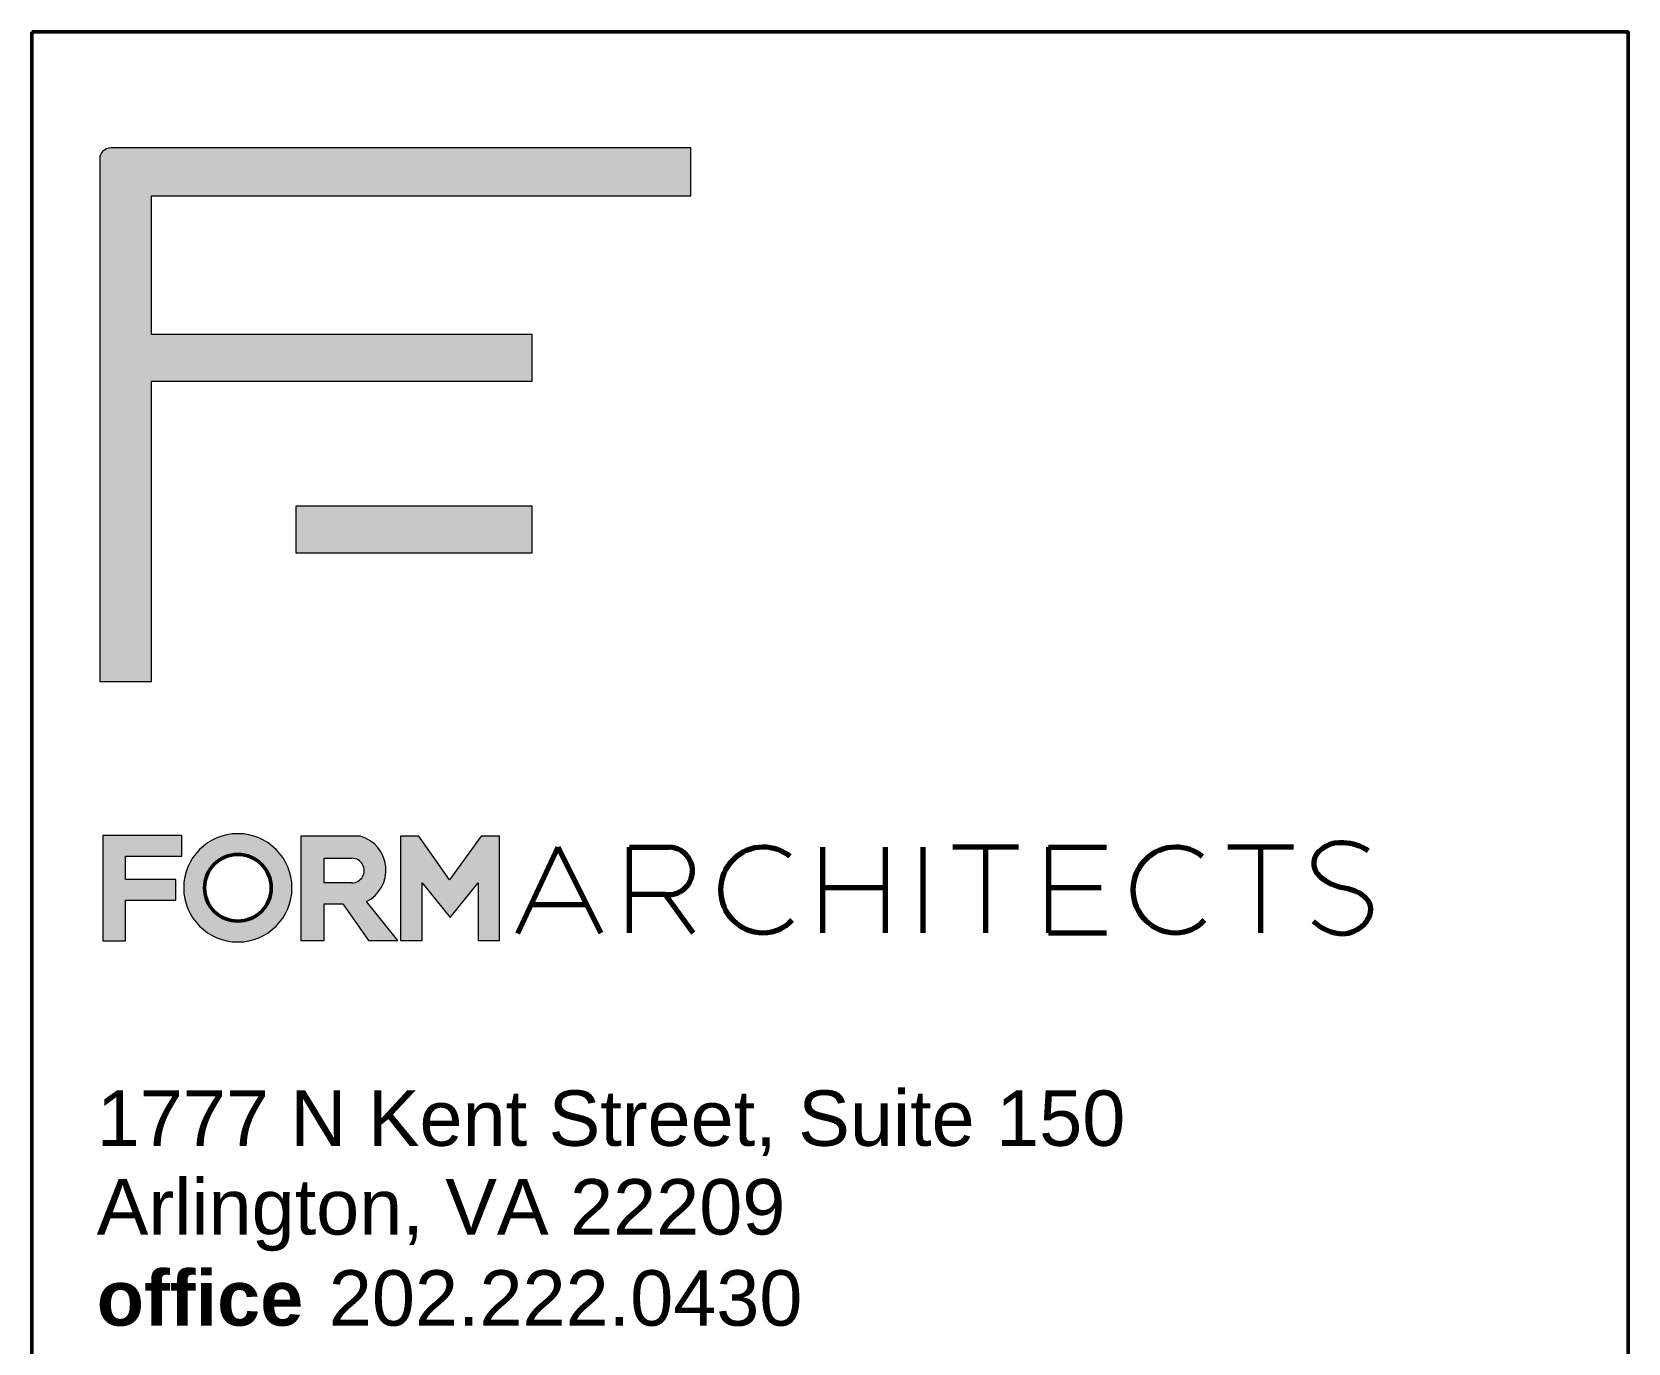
# Model space of a CAD drawing. Header units: inches. Extents: x 8.1 to 41.6, y 1.5 to 24.
# Drawn here: x 38.177 to 41.552, y 21.241 to 24.014 of the extents above; entities that cross this region are included whole.
import ezdxf

# ---------------------------------------------------------------- set-up
doc = ezdxf.new("R2010")
doc.units = ezdxf.units.IN
doc.header["$LTSCALE"] = 48
doc.header["$MEASUREMENT"] = 0
for name, color, linetype, lineweight in [('A-ANNO-NOTE', 131, 'Continuous', 20), ('G-ANNO-TTLB', 6, 'Continuous', 9), ('G-ANNO-TTLB-WIDE', 214, 'Continuous', 50)]:
    doc.layers.add(name, color=color, linetype=linetype, lineweight=lineweight)
doc.styles.add('Arial_10', font='arial.ttf', dxfattribs={"height": 0.1171875})
doc.styles.add('Arial_B_1', font='arialbd.ttf', dxfattribs={"height": 0.1171875})

msp = doc.modelspace()

# ---------------------------------------------------------------- hatches: boundary and pattern name
at = {"layer": 'A-ANNO-NOTE', "lineweight": 9}
for points in [[(38.3750081712159, 22.17774020998946), (38.3750081712159, 22.09209269416538), (38.32710362846684, 22.09209269416538), (38.32710362846684, 22.31419557418375), (38.49404370168327, 22.31419557418375), (38.49404370168327, 22.27112987413662), (38.3750081712159, 22.27112987413662), (38.3750081712159, 22.22128979430679), (38.48146271065826, 22.22128979430679), (38.48146271065826, 22.17774020998946)], [(39.05980014446648, 22.22051734271724), (39.12694532187233, 22.31293475094547), (39.16581475052106, 22.31293475094547), (39.16581475052106, 22.09245183130988), (39.12065779532271, 22.09245183130988), (39.12065779532271, 22.21447482118455), (39.06121226465703, 22.14106570439677), (39.00195045000906, 22.21447482118455), (39.00195045000906, 22.09245183130988), (38.95679349481072, 22.09245183130988), (38.95679349481072, 22.31293475094547), (38.99508877856326, 22.31293475094547)]]:
    msp.add_hatch(color=256, dxfattribs=at).paths.add_polyline_path(points, flags=0)
h = msp.add_hatch(color=256, dxfattribs=at)
edge = h.paths.add_edge_path(flags=0)
edge.add_arc((38.61256912141214, 22.20388644125999), 0.07047824068361308, 180, 360)
edge.add_arc((38.61256912141214, 22.20388644125999), 0.07047824068360597, 0, 180)
edge = h.paths.add_edge_path(flags=0)
edge.add_arc((38.61256912141214, 22.20388644125999), 0.1144740580600541, 0, 180)
edge.add_arc((38.61256912141214, 22.20388644125999), 0.114474058060047, 180, 360)
h = msp.add_hatch(color=256, dxfattribs=at)
edge = h.paths.add_edge_path(flags=0)
edge.add_arc((38.85391559043637, 22.24035211041659), 0.02587728923204224, 269.9999999999996, 450)
edge.add_line((38.85391559043637, 22.26622939964862), (38.79500794015207, 22.26622939964862))
edge.add_line((38.79500794015207, 22.26622939964862), (38.79500794015207, 22.21447482118455))
edge.add_line((38.79500794015207, 22.21447482118455), (38.85391559043637, 22.21447482118455))
edge = h.paths.add_edge_path(flags=0)
edge.add_arc((38.85158039733417, 22.24157866289157), 0.07422267167948933, -63.82517868874419, 74.02431806514619, ccw=False)
edge.add_line((38.88432087204573, 22.17496735524112), (38.95093411981072, 22.09245183130988))
edge.add_line((38.95093411981072, 22.09245183130988), (38.88902918170385, 22.09245183130988))
edge.add_line((38.88902918170385, 22.09245183130988), (38.83450104865994, 22.1703260758279))
edge.add_line((38.83450104865994, 22.1703260758279), (38.79500794015207, 22.1703260758279))
edge.add_line((38.79500794015207, 22.1703260758279), (38.79500794015207, 22.09245183130988))
edge.add_line((38.79500794015207, 22.09245183130988), (38.7457779752716, 22.09245183130988))
edge.add_line((38.7457779752716, 22.09245183130988), (38.7457779752716, 22.31293475094547))
edge.add_line((38.7457779752716, 22.31293475094547), (38.87200865445229, 22.31293475094547))
at = {"layer": 'G-ANNO-TTLB', "lineweight": 9}
h = msp.add_hatch(color=256, dxfattribs=at)
h.paths.add_polyline_path([(39.23499577505046, 22.91239374611438), (38.73499577505045, 22.91239374611438), (38.73499577505045, 23.01102573587811), (39.23499577505046, 23.01102573587811)], flags=0)
edge = h.paths.add_edge_path(flags=0)
edge.add_line((39.57041108281749, 23.76838258124594), (39.57041108281749, 23.66669956131921))
edge.add_line((39.57041108281749, 23.66669956131921), (38.43003062387767, 23.66669956131921))
edge.add_line((38.43003062387767, 23.66669956131921), (38.43003062387767, 23.37360022191404))
edge.add_line((38.43003062387767, 23.37360022191404), (39.23499577505046, 23.37360022191404))
edge.add_line((39.23499577505046, 23.37360022191404), (39.23499577505046, 23.2749682321503))
edge.add_line((39.23499577505046, 23.2749682321503), (38.43003062387767, 23.2749682321503))
edge.add_line((38.43003062387767, 23.2749682321503), (38.43003062387767, 22.63975305623714))
edge.add_line((38.43003062387767, 22.63975305623714), (38.32041108281748, 22.63975305623714))
edge.add_line((38.32041108281748, 22.63975305623714), (38.32041108281748, 23.74446800979961))
edge.add_arc((38.34432565426381, 23.74446800979961), 0.02391457144633335, 90.0000000000004, 180.0000000000004, ccw=False)
edge.add_line((38.34432565426381, 23.76838258124595), (39.57041108281749, 23.76838258124594))

# ---------------------------------------------------------------- linework, layer by layer
at = {"layer": 'G-ANNO-TTLB'}
for p, q in [((39.57041108281749, 23.76838258124594), (38.34432565426381, 23.76838258124595)), ((39.57041108281749, 23.66669956131921), (39.57041108281749, 23.76838258124594)), ((38.32041108281748, 23.74446800979961), (38.32041108281748, 22.63975305623714)), ((38.43003062387767, 23.37360022191404), (38.43003062387767, 23.66669956131921)), ((38.43003062387767, 23.66669956131921), (39.57041108281749, 23.66669956131921)), ((39.23499577505046, 23.37360022191404), (38.43003062387767, 23.37360022191404)), ((39.23499577505046, 23.2749682321503), (39.23499577505046, 23.37360022191404)), ((38.43003062387767, 22.63975305623714), (38.43003062387767, 23.2749682321503)), ((38.43003062387767, 23.2749682321503), (39.23499577505046, 23.2749682321503)), ((39.23499577505046, 23.01102573587811), (38.73499577505045, 23.01102573587811)), ((38.73499577505045, 23.01102573587811), (38.73499577505045, 22.91239374611438)), ((39.23499577505046, 22.91239374611438), (39.23499577505046, 23.01102573587811)), ((38.73499577505045, 22.91239374611438), (39.23499577505046, 22.91239374611438)), ((38.32041108281748, 22.63975305623714), (38.43003062387767, 22.63975305623714)), ((38.49404370168327, 22.31419557418375), (38.32710362846684, 22.31419557418375)), ((38.32710362846684, 22.31419557418375), (38.32710362846684, 22.09209269416538)), ((38.49404370168327, 22.27112987413662), (38.49404370168327, 22.31419557418375)), ((38.87200865445229, 22.31293475094547), (38.7457779752716, 22.31293475094547)), ((38.7457779752716, 22.31293475094547), (38.7457779752716, 22.09245183130988)), ((38.99508877856326, 22.31293475094547), (38.95679349481072, 22.31293475094547)), ((38.95679349481072, 22.31293475094547), (38.95679349481072, 22.09245183130988)), ((39.05980014446648, 22.22051734271724), (38.99508877856326, 22.31293475094547)), ((39.12694532187233, 22.31293475094547), (39.05980014446648, 22.22051734271724)), ((39.16581475052106, 22.31293475094547), (39.12694532187233, 22.31293475094547)), ((39.16581475052106, 22.09245183130988), (39.16581475052106, 22.31293475094547)), ((38.3750081712159, 22.22128979430679), (38.3750081712159, 22.27112987413662)), ((38.3750081712159, 22.27112987413662), (38.49404370168327, 22.27112987413662)), ((38.79500794015207, 22.21447482118455), (38.79500794015207, 22.26622939964862)), ((38.79500794015207, 22.26622939964862), (38.85391559043637, 22.26622939964862)), ((38.48146271065826, 22.22128979430679), (38.3750081712159, 22.22128979430679)), ((38.48146271065826, 22.17774020998946), (38.48146271065826, 22.22128979430679)), ((38.85391559043637, 22.21447482118455), (38.79500794015207, 22.21447482118455)), ((39.00195045000906, 22.09245183130988), (39.00195045000906, 22.21447482118455)), ((39.00195045000906, 22.21447482118455), (39.06121226465703, 22.14106570439677)), ((39.06121226465703, 22.14106570439677), (39.12065779532271, 22.21447482118455)), ((39.12065779532271, 22.21447482118455), (39.12065779532271, 22.09245183130988)), ((38.3750081712159, 22.17774020998946), (38.48146271065826, 22.17774020998946)), ((38.3750081712159, 22.09209269416538), (38.3750081712159, 22.17774020998946)), ((38.95093411981072, 22.09245183130988), (38.88432087204573, 22.17496735524112)), ((38.79500794015207, 22.09245183130988), (38.79500794015207, 22.1703260758279)), ((38.79500794015207, 22.1703260758279), (38.83450104865994, 22.1703260758279)), ((38.83450104865994, 22.1703260758279), (38.88902918170385, 22.09245183130988)), ((38.32710362846684, 22.09209269416538), (38.3750081712159, 22.09209269416538)), ((38.7457779752716, 22.09245183130988), (38.79500794015207, 22.09245183130988)), ((38.88902918170385, 22.09245183130988), (38.95093411981072, 22.09245183130988)), ((38.95679349481072, 22.09245183130988), (39.00195045000906, 22.09245183130988)), ((39.12065779532271, 22.09245183130988), (39.16581475052106, 22.09245183130988))]:
    msp.add_line(p, q, dxfattribs=at)
at = {"layer": 'G-ANNO-TTLB', "lineweight": 70}
for p, q in [((39.28897109916903, 22.28990620886126), (39.20393073847069, 22.10753656682102)), ((39.28897109916903, 22.28990620886126), (39.37974831266535, 22.1088345039366)), ((39.44045938388272, 22.28990620886126), (39.52376067982252, 22.28990620886126)), ((39.44045938388272, 22.1088345039366), (39.44045938388272, 22.28990620886126)), ((39.84904383524564, 22.28990620886126), (39.84904383524564, 22.1088345039366)), ((39.98161243117935, 22.28990620886126), (39.98161243117935, 22.1088345039366)), ((40.06090914136526, 22.28990620886126), (40.06090914136526, 22.1088345039366)), ((40.26289725850257, 22.28990620886126), (40.12417873015273, 22.28990620886126)), ((40.19317285806908, 22.28990620886126), (40.19317285806908, 22.1088345039366)), ((40.32649937892773, 22.28990620886126), (40.44962825373214, 22.28990620886126)), ((40.32649937892773, 22.28990620886126), (40.32649937892773, 22.1088345039366)), ((40.84473601946993, 22.28990620886126), (40.70601749112009, 22.28990620886126)), ((40.77501161903644, 22.28990620886126), (40.77501161903644, 22.1088345039366)), ((39.44045938388272, 22.19020570974049), (39.51629079496922, 22.19020570974049)), ((39.51629079496922, 22.19020570974049), (39.57541043654081, 22.10883450393661)), ((39.84904383524564, 22.20486904125165), (39.98161243117935, 22.20486904125165)), ((40.32649937892773, 22.20486904125165), (40.43776725094352, 22.20486904125165)), ((39.35003618114605, 22.16810076805654), (39.23217228931684, 22.16810076805654)), ((40.32649937892773, 22.1088345039366), (40.44962825373214, 22.1088345039366))]:
    msp.add_line(p, q, dxfattribs=at)
at = {"layer": 'G-ANNO-TTLB'}
for centre, radius, start, end in [((38.34432565426381, 23.74446800979961), 0.02391457144633335, 90, 180), ((38.61256912141214, 22.20388644125999), 0.114474058060047, 0, 180), ((38.85158039733417, 22.24157866289157), 0.07422267167948933, 296.1748213112555, 74.02431806514589), ((38.61256912141214, 22.20388644125999), 0.07047824068361308, 0, 180), ((38.85391559043637, 22.24035211041659), 0.02587728923204224, 269.9999999999996, 90), ((38.61256912141214, 22.20388644125999), 0.1144740580600541, 180, 0), ((38.61256912141214, 22.20388644125999), 0.07047824068360597, 180, 0)]:
    msp.add_arc(centre, radius, start, end, dxfattribs=at)
at = {"layer": 'G-ANNO-TTLB', "lineweight": 70}
for centre, radius, start, end in [((39.52376067982252, 22.23977612529696), 0.05013008356429577, 261.430439748502, 90), ((39.72358610610461, 22.19937035639893), 0.09053585246233098, 90, 269.9999999999637), ((39.72358610610461, 22.19937035639889), 0.09053585246236932, 51.4628328284649, 89.99999999999442), ((40.59555260801388, 22.19937035639893), 0.09053585246233098, 90, 269.9999999999592), ((40.59555260801387, 22.19937035639888), 0.09053585246237539, 51.46283282846078, 89.99999999999211), ((40.94823455705688, 22.20278508784511), 0.09592573755355213, 55.50533868772258, 88.7720738151373), ((39.72358610610461, 22.19074445307029), 0.08190994913368102, 269.9999999999636, 318.0000000000003), ((40.59555260801388, 22.19074445307028), 0.08190994913368896, 269.9999999999611, 317.9999999999999), ((40.95234587936685, 22.20278508784511), 0.09592573755355366, 226.4491727720626, 268.7720738151369)]:
    msp.add_arc(centre, radius, start, end, dxfattribs=at)
for points in [[(40.95029021821186, 22.29868879675362), (40.89736868137598, 22.30545554829231), (40.84372719727805, 22.23783498245263), (40.94166476264354, 22.2054707872177)], [(40.95029021821186, 22.10688137893659), (41.00661419036867, 22.10983319323773), (41.04964452715771, 22.19029522098191), (40.94166476264354, 22.2054707872177)]]:
    msp.add_open_spline(points, degree=3, dxfattribs=at)
at = {"layer": 'G-ANNO-TTLB-WIDE'}
for p, q in [((38.17714142441669, 24.0135157712635), (38.17714142441665, 1.513515771263503)), ((41.55214142441662, 24.0135157712635), (41.55214142441662, 1.513515771263503))]:
    msp.add_line(p, q, dxfattribs=at)
msp.add_lwpolyline([(38.17714142441665, 1.513515771263503), (41.55214142441662, 1.513515771263503), (41.55214142441662, 24.0135157712635), (38.17714142441668, 24.0135157712635)], dxfattribs=at)
msp.add_circle((38.61256912141214, 22.20388644125999), 0.07047824068360597, dxfattribs=at)

# ---------------------------------------------------------------- texts
at = {"layer": 'G-ANNO-TTLB', "char_height": 0.1171875, "attachment_point": 1}
for s, insert, width, style in [('1777 N Kent Street, Suite 150', (38.3141964489766, 21.77547946644506), 2.708062499999999, 'Arial_10'), ('Arlington, VA 22209', (38.3141964489766, 21.58797946644506), 1.8116875, 'Arial_10'), ('office', (38.3141964489766, 21.39527113311173), 0.5397187499999998, 'Arial_B_1'), (' 202.222.0430', (38.7595089489766, 21.39527113311173), 1.3066875, 'Arial_10')]:
    msp.add_mtext(s, dxfattribs=dict(at, insert=insert, width=width, style=style))

doc.saveas('drawing.dxf')
